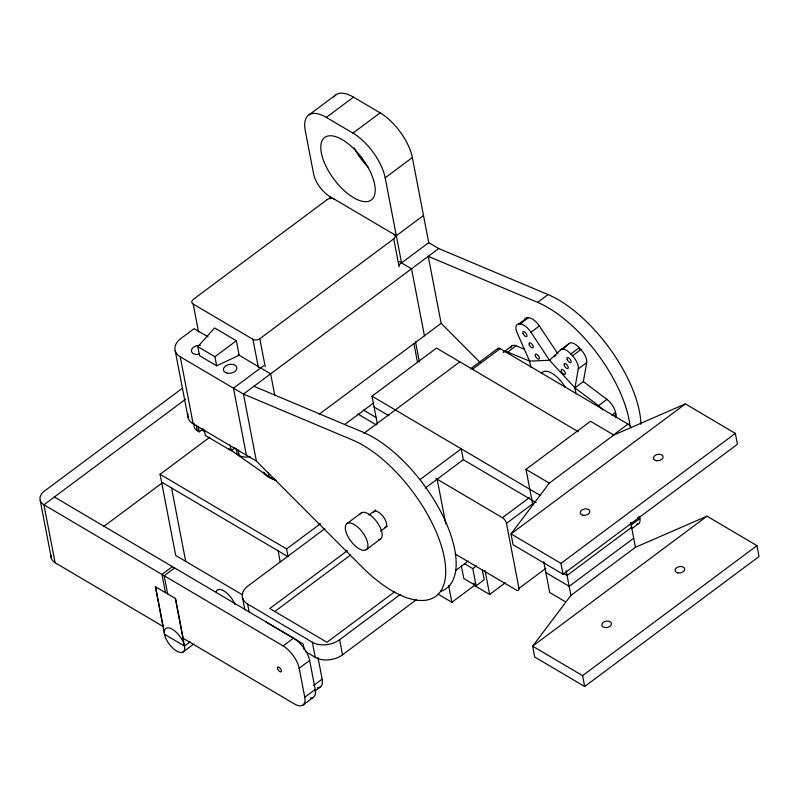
<?xml version="1.0" encoding="UTF-8"?>
<svg xmlns="http://www.w3.org/2000/svg" width="799" height="799" viewBox="0 0 799 799"><rect width="100%" height="100%" fill="white"/><g stroke="black" fill="none" stroke-linecap="round" stroke-linejoin="round"><path stroke-width="1.2" d="M576.079 393.797L574.93 387.865L578.286 368.908A12.185 5.483 53.3 0 0 572.513 355.805L570.836 353.977A12.185 5.483 53.3 0 0 560.678 349.782L549.532 360.259L529.607 361.118L507.695 352.059A12.185 5.483 53.3 0 0 503.75 351.94M530.746 367.051L529.607 361.118L517.163 332.833A12.185 5.483 53.3 0 1 518.711 324.054L520.039 324.004A12.185 5.483 53.3 0 1 530.965 332.244L549.532 360.259L574.93 387.865L583.34 381.602L586.686 362.636A12.185 5.483 53.3 0 0 580.923 349.543L579.235 347.715A12.185 5.483 53.3 0 0 569.088 343.51L560.678 349.782M549.293 483.135L511.01 533.902L513.108 544.768L563.045 574.241L737.427 444.244L735.34 433.378L685.392 403.904L613.822 435.036L549.293 483.135L525.992 469.373L590.511 421.273L613.822 435.036M570.915 595.395L532.633 646.171L534.721 657.038L584.668 686.511L759.05 556.513L756.953 545.647L707.015 516.174L635.435 547.295L570.915 595.395L566.151 570.636M197.822 346.656L214.621 327.94L236.344 340.754L239.131 355.245L216.669 365.802L199.56 355.705L197.822 346.656L214.921 356.744L216.669 365.802M563.085 349.153L569.088 343.51M214.921 356.744L236.344 340.754M309.123 114.766L336.289 94.512M423.5 215.49L396.324 235.735L329.747 196.454A19.486 8.779 53.3 0 1 313.637 174.102L305.268 130.646A38.971 17.548 53.3 0 1 326.322 117.393L353.488 97.138L380.124 112.859A38.971 17.548 53.3 0 1 412.344 157.553L428.723 242.646L438.711 248.539L548.054 294.581A97.438 43.875 53.3 0 1 640.928 424.369M326.322 117.393L352.958 133.113L380.124 112.859M327.171 199.59L193.248 299.425A4.924 3.216 -10.9 0 0 193.178 304.019L198.552 332.054M401.547 262.901L385.178 177.807L412.344 157.553M182.472 388.184L44.424 491.105A14.612 9.548 -10.9 0 0 43.945 504.798L55.111 562.736L163.126 626.486L155.455 586.646L164.504 634.276L184.489 646.061L190.302 641.727M193.158 304.029L252.923 339.305A4.924 3.216 -10.9 0 0 259.835 338.726L393.737 238.871A4.924 3.216 -10.9 0 0 393.807 234.287M185.458 399.3L43.945 504.798L283.076 645.912A19.486 8.779 53.3 0 1 299.176 668.254L304.759 697.227A19.486 8.779 53.3 0 1 294.232 703.849L183.101 638.271L175.43 598.441L155.356 586.726M263.65 365.702L233.478 388.194L246.382 455.19M398.551 265.138L428.723 242.646M438.711 248.539L243.475 394.087L256.369 461.083L361.997 566.95A97.438 43.875 53.3 0 0 445.542 566.831A97.438 43.875 53.3 0 0 352.818 440.129L243.475 394.087L180.234 356.773A19.486 12.734 -10.9 0 1 180.864 338.516L194.087 328.659L208.04 336.898M194.267 423.66A12.185 7.96 -10.9 0 0 197.293 430.721L199.241 431.869L202.886 429.153A10.547 6.891 -10.9 0 1 202.666 428.693M242.147 594.666L175.69 555.445L160.07 474.296L209.887 437.153M103.58 526.601L161.608 483.345M204.254 429.892L205.333 435.465L231.201 450.726L234.846 448.009M319.26 414.202L441.148 323.335L428.244 256.339L537.587 302.382A97.438 43.875 53.3 0 1 630.021 425.997M377.348 423.929L372.004 396.174L436.524 348.074L578.336 431.76M344.888 424.379L373.872 402.776M172.424 566.631L161.957 574.431L165.443 592.538M174.621 567.939L164.165 575.739L167.65 593.847M537.587 302.382L548.054 294.581M363.925 433.328L459.834 361.827M518.711 324.054L527.12 317.792L528.439 317.732A12.185 5.483 53.3 0 1 539.365 325.972L557.932 353.997M520.039 324.004L528.439 317.732M470.521 368.828L497.987 348.354M472.229 369.458L500.134 348.664L627.984 424.109A4.924 2.217 53.3 0 1 631.33 427.855M503.36 352.249L511.76 345.977M530.965 332.244L539.365 325.972M175.43 598.441L184.489 646.061M507.695 352.059L516.094 345.797L524.174 349.133M161.568 482.077L288.089 556.743L286.591 548.963L320.469 523.705M554.196 356.773L556.064 355.385M324.843 528.678L248.249 585.777A19.486 12.734 -10.9 0 0 247.62 604.044L249.188 612.174M570.836 353.977L579.235 347.715M347.136 523.465L361.368 512.858M572.513 355.805L580.923 349.543M183.041 652.014A14.612 6.582 53.3 0 0 175.061 631.2A14.612 6.582 53.3 0 0 165.393 637.282A14.612 6.582 53.3 0 0 183.041 652.014L193.927 643.904M368.948 515.045L375.78 509.952M420.044 479.55L461.243 448.828L463.33 459.695L536.159 502.671M578.286 368.908L586.686 362.636M425.218 488.109L463.33 459.695M347.425 550.651L269.782 608.528L326.961 642.266L394.646 591.809M380.564 531.155L387.405 526.062M274.896 611.425L350.551 555.035M366.102 549.772A16.22 7.301 53.3 0 0 357.243 526.671A16.22 7.301 53.3 0 0 346.516 533.422A16.22 7.301 53.3 0 0 366.102 549.772L380.334 539.165M574.93 387.865L598.531 405.672L606.94 399.4A12.185 5.483 53.3 0 1 615.53 412.374L615.899 414.262A12.185 5.483 53.3 0 1 615.869 417.567M283.076 645.912L293.533 638.111A19.486 8.779 53.3 0 1 309.642 660.453L315.225 689.427A19.486 8.779 53.3 0 1 310.501 698.046M611.794 415.16L615.53 412.374M614.031 415.66L615.899 414.262M299.176 668.254L309.642 660.453M435.815 478.401L502.431 517.712L529.337 497.657M613.043 435.255L627.984 424.109M247.62 604.044L312.349 642.236A19.486 12.734 -10.9 0 0 339.615 639.699L400.359 594.416M455.13 553.967L516.374 590.111A4.924 2.217 53.3 0 0 518.97 588.374L506.476 523.365L533.382 503.31M305.598 651.634L315.255 657.337A19.486 12.734 -10.9 0 0 342.531 654.79L416.429 599.709M455.37 570.676L468.354 560.998M685.392 403.904L511.01 533.902L560.958 563.375L563.045 574.241M313.408 685.622L322.147 679.12L317.972 657.477M482.226 569.447L484.204 579.754L476.114 585.777L472.808 568.618L476.404 565.932M304.759 697.227L315.225 689.427M314.876 691.035L320.219 687.06M302.831 705.167L313.298 697.367M437.932 594.056L451.864 602.276L474.856 585.138M474.017 583.13L474.476 585.527L489.647 594.486L505.298 582.821M518.99 588.384L545.897 568.329M560.958 563.375L735.34 433.378M637.582 517.872L639.48 516.454L639.889 518.571A12.185 5.483 53.3 0 1 636.943 523.954M631.18 528.568A12.185 5.483 53.3 0 0 631.31 524.963L639.889 518.571M631.6 527.37L567.08 575.47L563.894 573.592M632.009 528.509L638.691 523.535M633.687 538.226L569.168 586.326L545.857 572.573M707.015 516.174L532.633 646.171L582.571 675.644L584.668 686.511M582.571 675.644L756.953 545.647M253.932 386.287L363.275 432.329A97.438 43.875 53.3 0 1 443.065 516.254A97.438 43.875 53.3 0 1 440.938 591.3M228.824 448.698L269.023 476.903L276.534 480.608M399.4 261.633L411.535 268.794L424.439 335.79M372.004 396.174L540.424 495.56M374.102 407.041L388.933 415.79M363.415 410.037L376.249 417.607M358.002 414.092L376.229 424.858M238.102 354.636L270.641 373.832L274.866 395.765M565.592 601.887L549.702 592.508L543.769 561.707M464.599 563.774L472.808 568.618M476.114 585.777L463.8 578.516L461.373 565.922M187.955 413.822A19.486 12.734 -10.9 0 0 193.138 423.77L256.369 461.083M250.157 456.638A12.185 7.96 -10.9 0 1 239.241 455.47L237.293 454.321L236.224 448.758M160.07 474.296L286.591 548.963M54.412 496.998L293.533 638.111M265.797 621.902L303.171 643.964L304.299 649.827M201.398 429.463L204.444 431.6M583.34 381.602L606.94 399.4M193.278 423.76L191.86 422.491M441.148 323.335L479.929 362.217M630.9 522.846L631.31 524.963M630.671 522.536L635.435 547.295M525.992 469.373L532.853 504.998M485.033 570.506L489.647 594.486M415.43 341.473L419.385 361.997M393.737 238.871L399.13 266.896M413.912 343.66L417.438 361.937M437.173 479.2L445.772 523.844M448.629 585.487L451.864 602.276M329.747 196.454L330.197 198.811M339.615 639.699L342.531 654.79M259.815 338.716L265.208 366.741M312.349 642.236L315.255 657.337M252.923 339.305L258.327 367.33M268.154 472.359L269.023 476.903M278.102 550.851L280.219 561.857M238.172 449.907L239.241 455.47M230.132 445.163L231.201 450.726M242.606 598.042L244.893 609.907M198.162 426.296L199.241 431.869M196.214 425.148L197.293 430.721M180.234 356.773L193.138 423.77M175.221 350.771L188.125 417.777M171.555 487.979L185.678 561.337M40.19 500.294L51.346 558.241M274.057 479.14A28.574 18.667 -10.9 0 1 263.94 472.519M275.305 480.059A28.574 18.667 -10.9 0 1 263.39 472.169M327.151 199.58A4.924 3.216 -10.9 0 1 334.032 199.011M360.299 513.937A16.22 7.301 53.3 0 1 377.048 522.117A16.22 7.301 53.3 0 1 378.866 539.685M216.139 591.57A14.612 6.582 53.3 0 1 224.879 591.57A14.612 6.582 53.3 0 1 235.006 604.473M55.111 562.736A14.612 9.548 -10.9 0 1 51.216 555.275M322.147 679.12A19.486 8.779 53.3 0 1 317.423 687.729M541.542 373.313A20.704 9.328 53.3 0 1 565.233 387.295M524.733 319.27A12.185 5.483 53.3 0 1 527.12 317.792M598.531 405.672A12.185 5.483 53.3 0 1 602.766 409.887M510.831 347.925A12.185 5.483 53.3 0 1 516.094 345.797M502.431 517.682A4.924 2.217 53.3 0 1 506.446 523.355M497.457 349.453A4.924 2.217 53.3 0 1 500.124 348.634M352.958 133.113A38.971 17.548 53.3 0 1 385.178 177.807M367.9 166.971A38.971 17.548 53.3 0 1 354.077 147.805M333.722 97.098A38.971 17.548 53.3 0 1 353.488 97.138M199.38 354.237A6.821 4.454 -10.9 0 1 191.42 350.342A6.821 4.454 -10.9 0 1 200.349 345.438M373.263 512.469A9.748 4.385 53.3 0 1 383.23 516.623A9.748 4.385 53.3 0 1 384.649 527.55M579.515 349.053A7.311 3.286 53.3 0 1 580.014 349.543M277.603 668.863A2.926 1.318 53.3 0 0 281.138 671.809A2.926 1.318 53.3 0 0 279.54 667.644A2.926 1.318 53.3 0 0 277.603 668.863M582.95 515.215A4.874 3.186 -10.9 0 0 589.832 511.31A4.874 3.186 -10.9 0 0 582.281 509.732A4.874 3.186 -10.9 0 0 582.95 515.215M604.573 627.485A4.874 3.186 -10.9 0 0 611.445 623.57A4.874 3.186 -10.9 0 0 603.904 622.002A4.874 3.186 -10.9 0 0 604.573 627.485M656.189 460.614A4.874 3.186 -10.9 0 0 663.07 456.708A4.874 3.186 -10.9 0 0 655.52 455.14A4.874 3.186 -10.9 0 0 656.189 460.614M677.812 572.883A4.874 3.186 -10.9 0 0 684.683 568.968A4.874 3.186 -10.9 0 0 677.143 567.4A4.874 3.186 -10.9 0 0 677.812 572.883M523.035 333.513A3.016 1.358 53.3 0 0 526.691 336.509A3.016 1.358 53.3 0 0 524.983 332.184A3.016 1.358 53.3 0 0 523.035 333.513M529.258 344.798A3.016 1.358 53.3 0 0 532.903 347.785A3.016 1.358 53.3 0 0 531.205 343.47A3.016 1.358 53.3 0 0 529.258 344.798M535.47 356.084A3.016 1.358 53.3 0 0 539.125 359.071A3.016 1.358 53.3 0 0 537.417 354.756A3.016 1.358 53.3 0 0 535.47 356.084M567.19 359.5A3.016 1.358 53.3 0 0 570.836 362.606A3.016 1.358 53.3 0 0 569.238 358.322A3.016 1.358 53.3 0 0 567.19 359.5M564.284 365.403A3.016 1.358 53.3 0 0 567.929 368.509A3.016 1.358 53.3 0 0 566.331 364.224A3.016 1.358 53.3 0 0 564.284 365.403M561.377 371.305A3.016 1.358 53.3 0 0 565.023 374.401A3.016 1.358 53.3 0 0 563.425 370.117A3.016 1.358 53.3 0 0 561.377 371.305M323.725 161.028A38.971 17.548 53.3 0 0 370.786 200.309A38.971 17.548 53.3 0 0 349.513 144.799A38.971 17.548 53.3 0 0 323.725 161.028M227.226 373.183A6.821 4.454 -10.9 0 0 236.844 367.71A6.821 4.454 -10.9 0 0 226.287 365.513A6.821 4.454 -10.9 0 0 227.226 373.183"/></g></svg>
